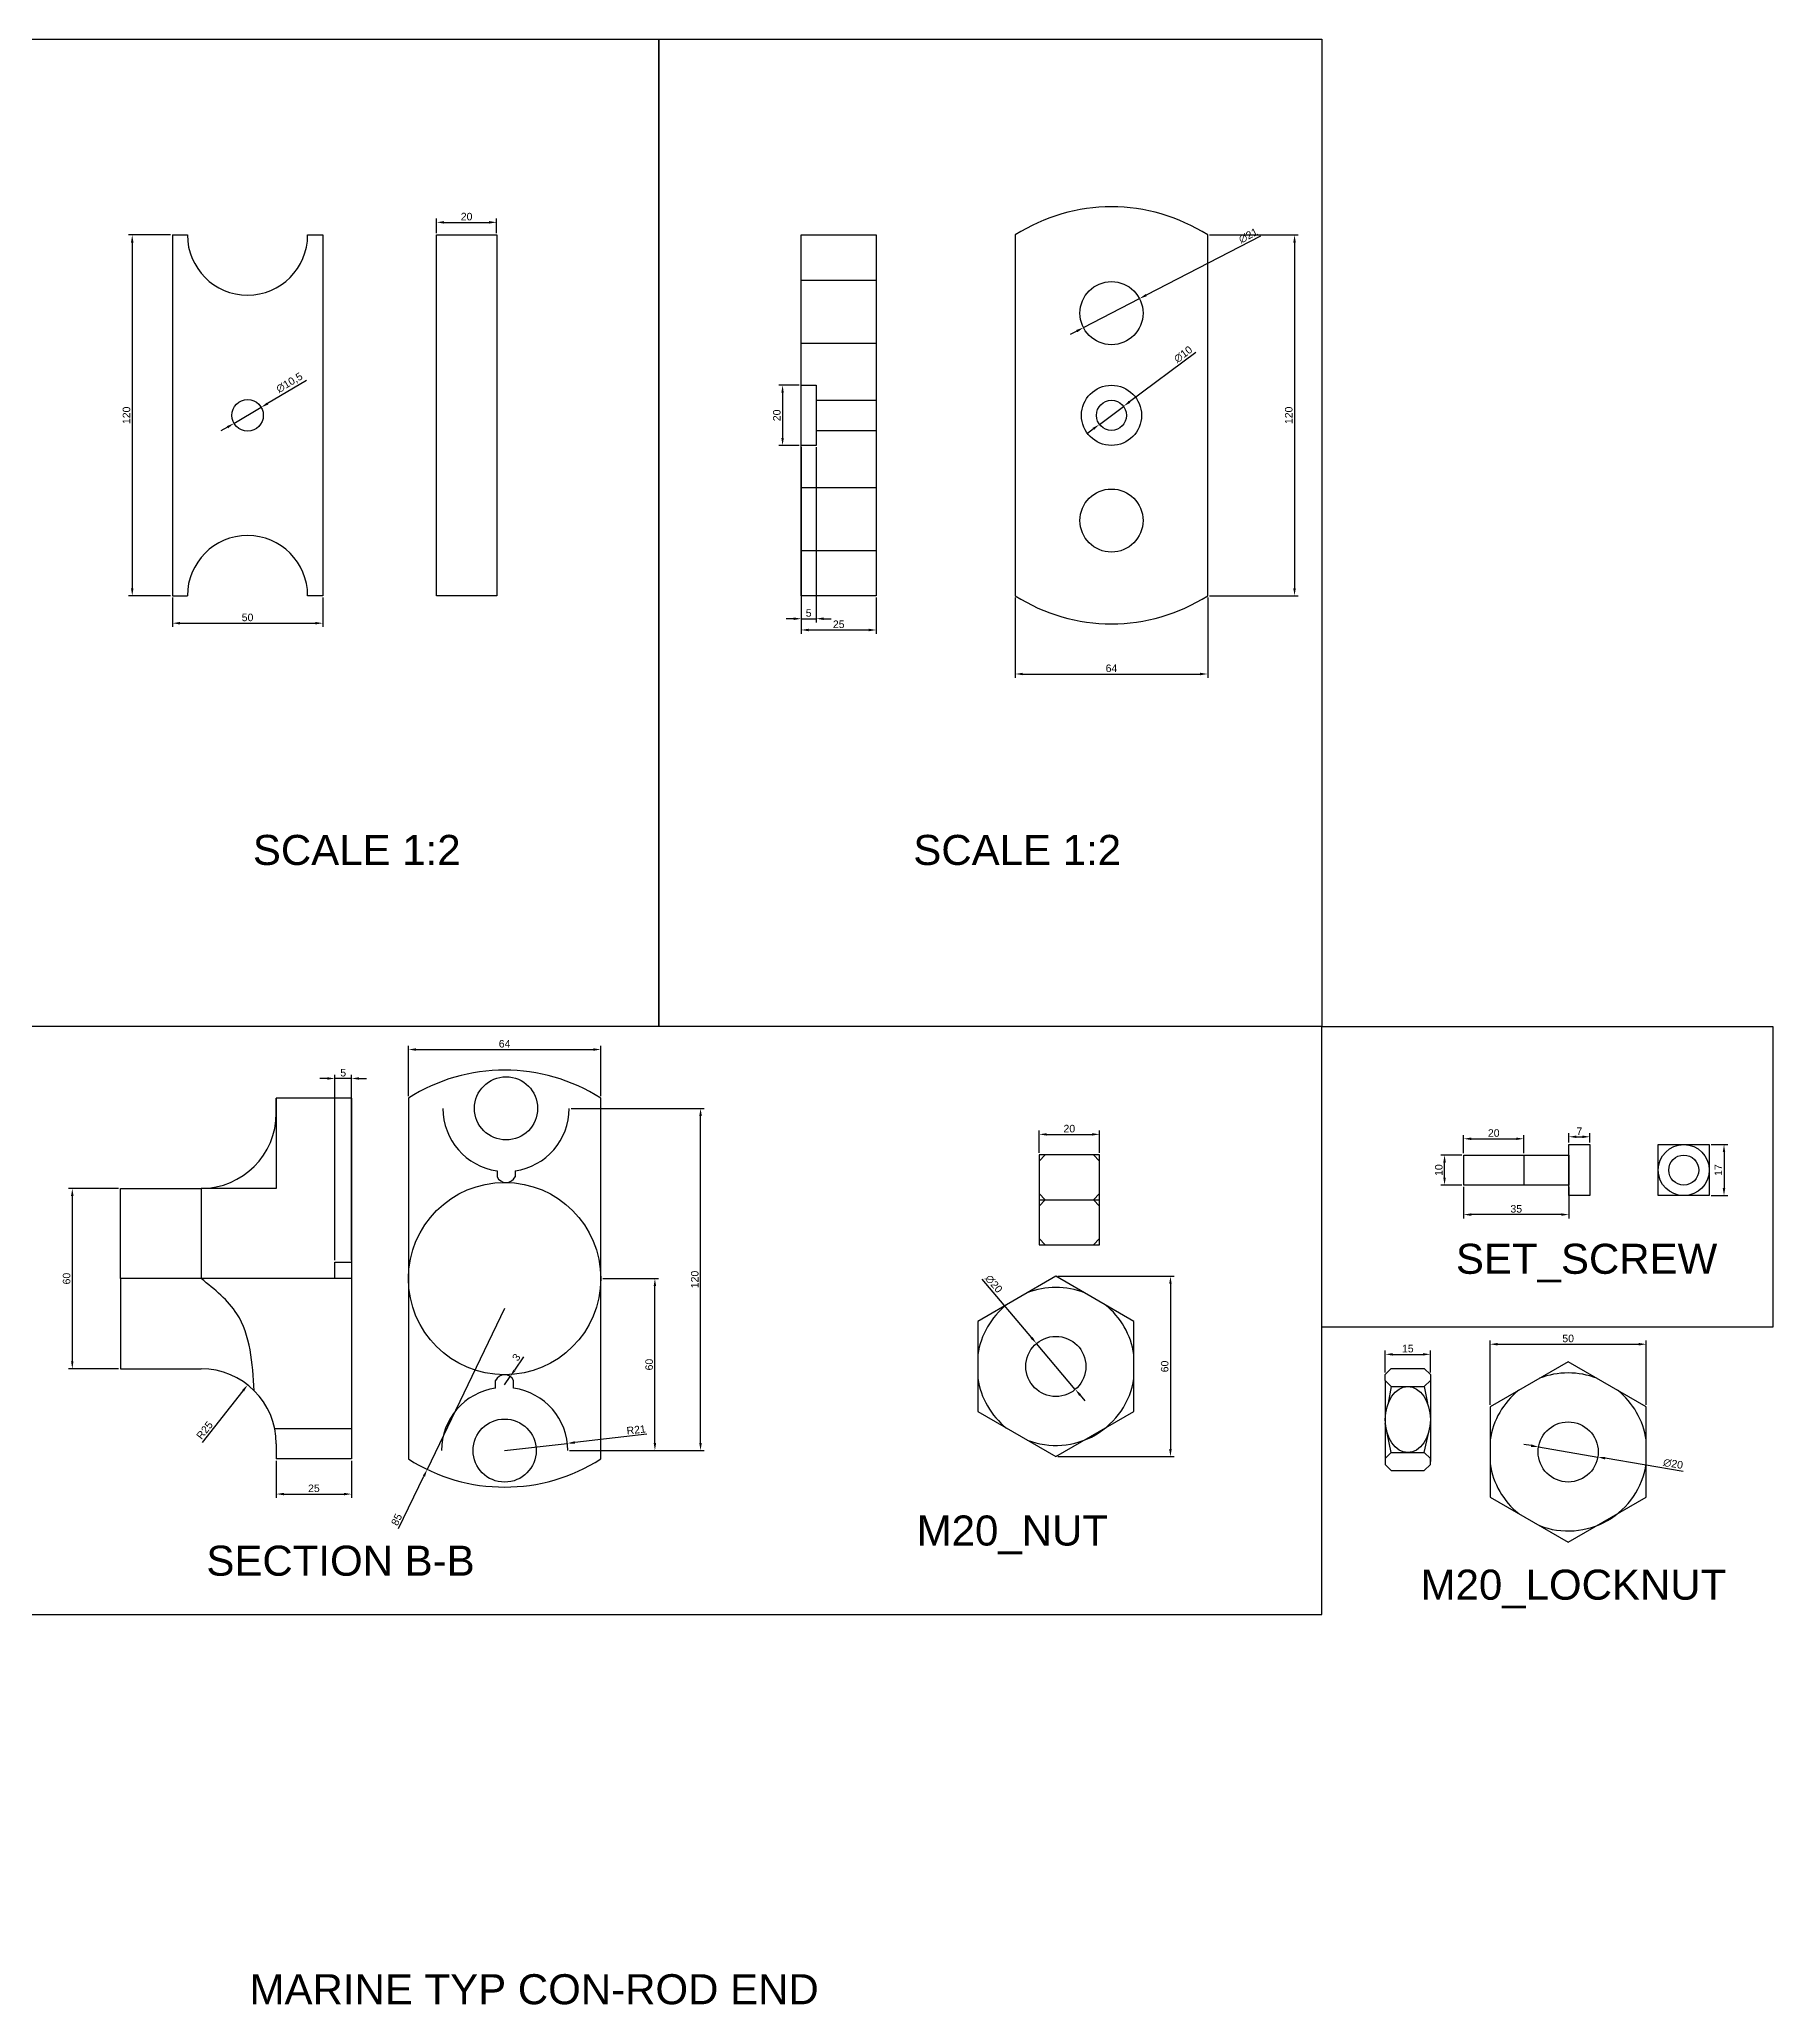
# Model space of a CAD drawing. Header units: millimetres. Extents: x 2670 to 3546, y 1502 to 2156.
# Drawn here: x 2969 to 3546, y 1502 to 2156 of the extents above; entities that cross this region are included whole.
import ezdxf

# ---------------------------------------------------------------- set-up
doc = ezdxf.new("R2010")
doc.units = ezdxf.units.MM
doc.styles.get("Standard").update_dxf_attribs({"font": 'arial.ttf'})
doc.dimstyles.new('ISO-25', dxfattribs={"dimtxt": 2.5, "dimasz": 2.5, "dimexe": 1.25, "dimexo": 0.625, "dimtad": 1, "dimtxsty": 'Standard', "dimcen": 2.5, "dimadec": 0, "dimazin": 0, "dimtfac": 1, "dimtmove": 0, "dimatfit": 3, "dimfxl": 1, "dimarcsym": 0})

# ---------------------------------------------------------------- blocks, each defined once
blk = doc.blocks.new('*D61')
at = {"color": 0, "lineweight": -2, "transparency": 16777216}
for p, q in [((3012.78, 2091), (2998.8, 2091)), ((3000.05, 2088.5), (3000.05, 1973.5)), ((3012.78, 1971), (2998.8, 1971))]:
    blk.add_line(p, q, dxfattribs=at)
at = {"color": 0, "transparency": 16777216}
for points in [[(2999.63, 2088.5), (3000.47, 2088.5), (3000.05, 2091)], [(2999.63, 1973.5), (3000.47, 1973.5), (3000.05, 1971)]]:
    blk.add_solid(points, dxfattribs=at)
at = {"layer": 'Defpoints', "color": 0, "transparency": 16777216}
for p in [(3013.41, 2091), (3000.05, 1971), (3013.41, 1971)]:
    blk.add_point(p, dxfattribs=at)
at = {"color": 0, "transparency": 16777216, "insert": (2998.15, 2031), "char_height": 2.5, "attachment_point": 5, "rotation": 90}
blk.add_mtext('120', dxfattribs=at)
blk = doc.blocks.new('*D62')
at = {"color": 0, "lineweight": -2, "transparency": 16777216}
for p, q in [((3013.41, 1970.38), (3013.41, 1960.61)), ((3063.41, 1970.38), (3063.41, 1960.61)), ((3015.91, 1961.86), (3060.91, 1961.86))]:
    blk.add_line(p, q, dxfattribs=at)
at = {"color": 0, "transparency": 16777216}
for points in [[(3015.91, 1962.28), (3015.91, 1961.44), (3013.41, 1961.86)], [(3060.91, 1962.28), (3060.91, 1961.44), (3063.41, 1961.86)]]:
    blk.add_solid(points, dxfattribs=at)
at = {"layer": 'Defpoints', "color": 0, "transparency": 16777216}
for p in [(3013.41, 1971), (3063.41, 1971), (3063.41, 1961.86)]:
    blk.add_point(p, dxfattribs=at)
at = {"color": 0, "transparency": 16777216, "insert": (3038.41, 1963.76), "char_height": 2.5, "attachment_point": 5}
blk.add_mtext('50', dxfattribs=at)
blk = doc.blocks.new('*D63')
at = {"color": 0, "lineweight": -2, "transparency": 16777216}
for p, q in [((3058.02, 2042.55), (3045.09, 2034.93)), ((3033.88, 2028.34), (3042.93, 2033.67)), ((3031.73, 2027.07), (3029.57, 2025.8))]:
    blk.add_line(p, q, dxfattribs=at)
at = {"color": 0, "transparency": 16777216}
for points in [[(3044.87, 2035.29), (3045.3, 2034.58), (3042.93, 2033.67)], [(3031.52, 2027.43), (3031.94, 2026.71), (3033.88, 2028.34)]]:
    blk.add_solid(points, dxfattribs=at)
at = {"layer": 'Defpoints', "color": 0, "transparency": 16777216}
for p in [(3042.93, 2033.67), (3033.88, 2028.34)]:
    blk.add_point(p, dxfattribs=at)
at = {"color": 0, "transparency": 16777216, "insert": (3052.4, 2041.76), "char_height": 2.5, "attachment_point": 5, "rotation": 30.49342}
blk.add_mtext('∅10,5', dxfattribs=at)
blk = doc.blocks.new('*D64')
at = {"color": 0, "lineweight": -2, "transparency": 16777216}
for p, q in [((3101.28, 2091.63), (3101.28, 2096.46)), ((3103.78, 2095.21), (3118.78, 2095.21)), ((3121.28, 2091.63), (3121.28, 2096.46))]:
    blk.add_line(p, q, dxfattribs=at)
at = {"color": 0, "transparency": 16777216}
for points in [[(3103.78, 2095.62), (3103.78, 2094.79), (3101.28, 2095.21)], [(3118.78, 2095.62), (3118.78, 2094.79), (3121.28, 2095.21)]]:
    blk.add_solid(points, dxfattribs=at)
at = {"layer": 'Defpoints', "color": 0, "transparency": 16777216}
for p in [(3121.28, 2095.21), (3101.28, 2091), (3121.28, 2091)]:
    blk.add_point(p, dxfattribs=at)
at = {"color": 0, "transparency": 16777216, "insert": (3111.28, 2097.11), "char_height": 2.5, "attachment_point": 5}
blk.add_mtext('20', dxfattribs=at)
blk = doc.blocks.new('*D65')
at = {"color": 0, "lineweight": -2, "transparency": 16777216}
for p, q in [((3221.95, 2041), (3215.15, 2041)), ((3216.4, 2038.5), (3216.4, 2023.5)), ((3221.95, 2021), (3215.15, 2021))]:
    blk.add_line(p, q, dxfattribs=at)
at = {"color": 0, "transparency": 16777216}
for points in [[(3215.98, 2038.5), (3216.81, 2038.5), (3216.4, 2041)], [(3215.98, 2023.5), (3216.81, 2023.5), (3216.4, 2021)]]:
    blk.add_solid(points, dxfattribs=at)
at = {"layer": 'Defpoints', "color": 0, "transparency": 16777216}
for p in [(3222.58, 2041), (3216.4, 2021), (3222.58, 2021)]:
    blk.add_point(p, dxfattribs=at)
at = {"color": 0, "transparency": 16777216, "insert": (3214.5, 2031), "char_height": 2.5, "attachment_point": 5, "rotation": 90}
blk.add_mtext('20', dxfattribs=at)
blk = doc.blocks.new('*D66')
at = {"color": 0, "lineweight": -2, "transparency": 16777216}
for p, q in [((3222.58, 1970.38), (3222.58, 1958.35)), ((3247.58, 1970.38), (3247.58, 1958.35)), ((3225.08, 1959.6), (3245.08, 1959.6))]:
    blk.add_line(p, q, dxfattribs=at)
at = {"color": 0, "transparency": 16777216}
for points in [[(3225.08, 1960.02), (3225.08, 1959.18), (3222.58, 1959.6)], [(3245.08, 1960.02), (3245.08, 1959.18), (3247.58, 1959.6)]]:
    blk.add_solid(points, dxfattribs=at)
at = {"layer": 'Defpoints', "color": 0, "transparency": 16777216}
for p in [(3222.58, 1971), (3247.58, 1971), (3247.58, 1959.6)]:
    blk.add_point(p, dxfattribs=at)
at = {"color": 0, "transparency": 16777216, "insert": (3235.08, 1961.5), "char_height": 2.5, "attachment_point": 5}
blk.add_mtext('25', dxfattribs=at)
blk = doc.blocks.new('*D67')
at = {"color": 0, "lineweight": -2, "transparency": 16777216}
for p, q in [((3222.58, 2020.38), (3222.58, 1962.1)), ((3227.58, 2020.38), (3227.58, 1962.1)), ((3220.08, 1963.35), (3217.58, 1963.35)), ((3222.58, 1963.35), (3227.58, 1963.35)), ((3230.08, 1963.35), (3232.58, 1963.35))]:
    blk.add_line(p, q, dxfattribs=at)
at = {"color": 0, "transparency": 16777216}
for points in [[(3220.08, 1963.77), (3220.08, 1962.93), (3222.58, 1963.35)], [(3230.08, 1963.77), (3230.08, 1962.93), (3227.58, 1963.35)]]:
    blk.add_solid(points, dxfattribs=at)
at = {"layer": 'Defpoints', "color": 0, "transparency": 16777216}
for p in [(3222.58, 2021), (3227.58, 2021), (3227.58, 1963.35)]:
    blk.add_point(p, dxfattribs=at)
at = {"color": 0, "transparency": 16777216, "insert": (3225.08, 1965.25), "char_height": 2.5, "attachment_point": 5}
blk.add_mtext('5', dxfattribs=at)
blk = doc.blocks.new('*D68')
at = {"color": 0, "lineweight": -2, "transparency": 16777216}
for p, q in [((3375.37, 2090.65), (3337.36, 2070.98)), ((3316.49, 2060.18), (3335.14, 2069.83)), ((3314.27, 2059.03), (3312.05, 2057.88))]:
    blk.add_line(p, q, dxfattribs=at)
at = {"color": 0, "transparency": 16777216}
for points in [[(3337.17, 2071.35), (3337.55, 2070.61), (3335.14, 2069.83)], [(3314.07, 2059.4), (3314.46, 2058.66), (3316.49, 2060.18)]]:
    blk.add_solid(points, dxfattribs=at)
at = {"layer": 'Defpoints', "color": 0, "transparency": 16777216}
for p in [(3335.14, 2069.83), (3316.49, 2060.18)]:
    blk.add_point(p, dxfattribs=at)
at = {"color": 0, "transparency": 16777216, "insert": (3371.33, 2090.77), "char_height": 2.5, "attachment_point": 5, "rotation": 27.35769}
blk.add_mtext('∅21', dxfattribs=at)
blk = doc.blocks.new('*D69')
at = {"color": 0, "lineweight": -2, "transparency": 16777216}
for p, q in [((3353.86, 2051.96), (3331.82, 2035.49)), ((3321.81, 2028.01), (3329.82, 2034)), ((3319.81, 2026.51), (3317.8, 2025.01))]:
    blk.add_line(p, q, dxfattribs=at)
at = {"color": 0, "transparency": 16777216}
for points in [[(3331.57, 2035.83), (3332.07, 2035.16), (3329.82, 2034)], [(3319.56, 2026.84), (3320.05, 2026.18), (3321.81, 2028.01)]]:
    blk.add_solid(points, dxfattribs=at)
at = {"layer": 'Defpoints', "color": 0, "transparency": 16777216}
for p in [(3329.82, 2034), (3321.81, 2028.01)]:
    blk.add_point(p, dxfattribs=at)
at = {"color": 0, "transparency": 16777216, "insert": (3349.66, 2051.29), "char_height": 2.5, "attachment_point": 5, "rotation": 36.77829}
blk.add_mtext('∅10', dxfattribs=at)
blk = doc.blocks.new('*D70')
at = {"color": 0, "lineweight": -2, "transparency": 16777216}
for p, q in [((3358.44, 2091), (3387.96, 2091)), ((3386.71, 2088.5), (3386.71, 1973.5)), ((3358.44, 1971), (3387.96, 1971))]:
    blk.add_line(p, q, dxfattribs=at)
at = {"color": 0, "transparency": 16777216}
for points in [[(3386.29, 2088.5), (3387.12, 2088.5), (3386.71, 2091)], [(3386.29, 1973.5), (3387.12, 1973.5), (3386.71, 1971)]]:
    blk.add_solid(points, dxfattribs=at)
at = {"layer": 'Defpoints', "color": 0, "transparency": 16777216}
for p in [(3357.81, 2091), (3357.81, 1971), (3386.71, 1971)]:
    blk.add_point(p, dxfattribs=at)
at = {"color": 0, "transparency": 16777216, "insert": (3384.81, 2031), "char_height": 2.5, "attachment_point": 5, "rotation": 90}
blk.add_mtext('120', dxfattribs=at)
blk = doc.blocks.new('*D71')
at = {"color": 0, "lineweight": -2, "transparency": 16777216}
for p, q in [((3293.81, 1970.38), (3293.81, 1943.71)), ((3357.81, 1970.38), (3357.81, 1943.71)), ((3296.31, 1944.96), (3355.31, 1944.96))]:
    blk.add_line(p, q, dxfattribs=at)
at = {"color": 0, "transparency": 16777216}
for points in [[(3296.31, 1945.38), (3296.31, 1944.55), (3293.81, 1944.96)], [(3355.31, 1945.38), (3355.31, 1944.55), (3357.81, 1944.96)]]:
    blk.add_solid(points, dxfattribs=at)
at = {"layer": 'Defpoints', "color": 0, "transparency": 16777216}
for p in [(3293.81, 1971), (3357.81, 1971), (3357.81, 1944.96)]:
    blk.add_point(p, dxfattribs=at)
at = {"color": 0, "transparency": 16777216, "insert": (3325.81, 1946.86), "char_height": 2.5, "attachment_point": 5}
blk.add_mtext('64', dxfattribs=at)
blk = doc.blocks.new('*D77')
at = {"color": 0, "lineweight": -2, "transparency": 16777216}
for p, q in [((3067.48, 1749.97), (3067.48, 1811.66)), ((3072.98, 1749.97), (3072.98, 1811.66)), ((3064.98, 1810.41), (3062.48, 1810.41)), ((3072.98, 1810.41), (3067.48, 1810.41)), ((3075.48, 1810.41), (3077.98, 1810.41))]:
    blk.add_line(p, q, dxfattribs=at)
at = {"color": 0, "transparency": 16777216}
for points in [[(3064.98, 1810.83), (3064.98, 1809.99), (3067.48, 1810.41)], [(3075.48, 1810.83), (3075.48, 1809.99), (3072.98, 1810.41)]]:
    blk.add_solid(points, dxfattribs=at)
at = {"layer": 'Defpoints', "color": 0, "transparency": 16777216}
for p in [(3067.48, 1810.41), (3067.48, 1749.34), (3072.98, 1749.34)]:
    blk.add_point(p, dxfattribs=at)
at = {"color": 0, "transparency": 16777216, "insert": (3070.23, 1812.31), "char_height": 2.5, "attachment_point": 5}
blk.add_mtext('5', dxfattribs=at)
blk = doc.blocks.new('*D78')
at = {"color": 0, "lineweight": -2, "transparency": 16777216}
for p, q in [((3047.98, 1683.22), (3047.98, 1670.91)), ((3072.98, 1683.22), (3072.98, 1670.91)), ((3050.48, 1672.16), (3070.48, 1672.16))]:
    blk.add_line(p, q, dxfattribs=at)
at = {"color": 0, "transparency": 16777216}
for points in [[(3050.48, 1672.57), (3050.48, 1671.74), (3047.98, 1672.16)], [(3070.48, 1672.57), (3070.48, 1671.74), (3072.98, 1672.16)]]:
    blk.add_solid(points, dxfattribs=at)
at = {"layer": 'Defpoints', "color": 0, "transparency": 16777216}
for p in [(3047.98, 1683.84), (3072.98, 1683.84), (3072.98, 1672.16)]:
    blk.add_point(p, dxfattribs=at)
at = {"color": 0, "transparency": 16777216, "insert": (3060.48, 1674.06), "char_height": 2.5, "attachment_point": 5}
blk.add_mtext('25', dxfattribs=at)
blk = doc.blocks.new('*D79')
at = {"color": 0, "lineweight": -2, "transparency": 16777216}
for p, q in [((2995.48, 1773.84), (2978.86, 1773.84)), ((2980.11, 1771.34), (2980.11, 1716.34)), ((2995.48, 1713.84), (2978.86, 1713.84))]:
    blk.add_line(p, q, dxfattribs=at)
at = {"color": 0, "transparency": 16777216}
for points in [[(2979.69, 1771.34), (2980.52, 1771.34), (2980.11, 1773.84)], [(2979.69, 1716.34), (2980.52, 1716.34), (2980.11, 1713.84)]]:
    blk.add_solid(points, dxfattribs=at)
at = {"layer": 'Defpoints', "color": 0, "transparency": 16777216}
for p in [(2996.11, 1773.84), (2980.11, 1713.84), (2996.11, 1713.84)]:
    blk.add_point(p, dxfattribs=at)
at = {"color": 0, "transparency": 16777216, "insert": (2978.21, 1743.84), "char_height": 2.5, "attachment_point": 5, "rotation": 90}
blk.add_mtext('60', dxfattribs=at)
blk = doc.blocks.new('*D80')
at = {"color": 0, "lineweight": -2, "transparency": 16777216}
blk.add_line((3023.39, 1689.36), (3036.9, 1706.52), dxfattribs=at)
at = {"color": 0, "transparency": 16777216}
blk.add_solid([(3036.57, 1706.78), (3037.23, 1706.26), (3038.45, 1708.49)], dxfattribs=at)
at = {"layer": 'Defpoints', "color": 0, "transparency": 16777216}
for p in [(3038.45, 1708.49), (3022.98, 1688.84)]:
    blk.add_point(p, dxfattribs=at)
at = {"color": 0, "transparency": 16777216, "insert": (3024.13, 1693.38), "char_height": 2.5, "attachment_point": 5, "rotation": 51.78902}
blk.add_mtext('R25', dxfattribs=at)
blk = doc.blocks.new('*D81')
at = {"color": 0, "lineweight": -2, "transparency": 16777216}
for p, q in [((3130.21, 1717.8), (3127.2, 1713.33)), ((3123.93, 1708.46), (3125.81, 1711.25))]:
    blk.add_line(p, q, dxfattribs=at)
at = {"color": 0, "transparency": 16777216}
blk.add_solid([(3126.86, 1713.56), (3127.55, 1713.09), (3125.81, 1711.25)], dxfattribs=at)
at = {"layer": 'Defpoints', "color": 0, "transparency": 16777216}
for p in [(3123.93, 1708.46), (3125.81, 1711.25)]:
    blk.add_point(p, dxfattribs=at)
at = {"color": 0, "transparency": 16777216, "insert": (3127.83, 1717.66), "char_height": 2.5, "attachment_point": 5, "rotation": 56.0927}
blk.add_mtext('3', dxfattribs=at)
blk = doc.blocks.new('*D82')
at = {"color": 0, "lineweight": -2, "transparency": 16777216}
for p, q in [((3123.93, 1733.84), (3098.16, 1680.36)), ((3088.67, 1660.67), (3097.08, 1678.11))]:
    blk.add_line(p, q, dxfattribs=at)
at = {"color": 0, "transparency": 16777216}
blk.add_solid([(3096.7, 1678.29), (3097.45, 1677.93), (3098.16, 1680.36)], dxfattribs=at)
at = {"layer": 'Defpoints', "color": 0, "transparency": 16777216}
for p in [(3123.93, 1733.84), (3098.16, 1680.36)]:
    blk.add_point(p, dxfattribs=at)
at = {"color": 0, "transparency": 16777216, "insert": (3088.01, 1663.68), "char_height": 2.5, "attachment_point": 5, "rotation": 64.27136}
blk.add_mtext('85', dxfattribs=at)
blk = doc.blocks.new('*D83')
at = {"color": 0, "lineweight": -2, "transparency": 16777216}
for p, q in [((3123.93, 1686.63), (3144.79, 1689.03)), ((3171.25, 1692.08), (3147.28, 1689.32))]:
    blk.add_line(p, q, dxfattribs=at)
at = {"color": 0, "transparency": 16777216}
blk.add_solid([(3147.23, 1689.73), (3147.33, 1688.9), (3144.79, 1689.03)], dxfattribs=at)
at = {"layer": 'Defpoints', "color": 0, "transparency": 16777216}
for p in [(3144.79, 1689.03), (3123.93, 1686.63)]:
    blk.add_point(p, dxfattribs=at)
at = {"color": 0, "transparency": 16777216, "insert": (3167.69, 1693.56), "char_height": 2.5, "attachment_point": 5, "rotation": 6.57099}
blk.add_mtext('R21', dxfattribs=at)
blk = doc.blocks.new('*D84')
at = {"color": 0, "lineweight": -2, "transparency": 16777216}
for p, q in [((3146.03, 1800.47), (3190.35, 1800.47)), ((3189.1, 1689.13), (3189.1, 1797.97)), ((3145.56, 1686.63), (3190.35, 1686.63))]:
    blk.add_line(p, q, dxfattribs=at)
at = {"color": 0, "transparency": 16777216}
for points in [[(3188.69, 1797.97), (3189.52, 1797.97), (3189.1, 1800.47)], [(3188.69, 1689.13), (3189.52, 1689.13), (3189.1, 1686.63)]]:
    blk.add_solid(points, dxfattribs=at)
at = {"layer": 'Defpoints', "color": 0, "transparency": 16777216}
for p in [(3145.41, 1800.47), (3189.1, 1800.47), (3144.93, 1686.63)]:
    blk.add_point(p, dxfattribs=at)
at = {"color": 0, "transparency": 16777216, "insert": (3187.2, 1743.55), "char_height": 2.5, "attachment_point": 5, "rotation": 90}
blk.add_mtext('120', dxfattribs=at)
blk = doc.blocks.new('*D85')
at = {"color": 0, "lineweight": -2, "transparency": 16777216}
for p, q in [((3156.56, 1743.84), (3175.17, 1743.84)), ((3173.92, 1689.13), (3173.92, 1741.34)), ((3145.56, 1686.63), (3175.17, 1686.63))]:
    blk.add_line(p, q, dxfattribs=at)
at = {"color": 0, "transparency": 16777216}
for points in [[(3173.51, 1741.34), (3174.34, 1741.34), (3173.92, 1743.84)], [(3173.51, 1689.13), (3174.34, 1689.13), (3173.92, 1686.63)]]:
    blk.add_solid(points, dxfattribs=at)
at = {"layer": 'Defpoints', "color": 0, "transparency": 16777216}
for p in [(3155.93, 1743.84), (3173.92, 1743.84), (3144.93, 1686.63)]:
    blk.add_point(p, dxfattribs=at)
at = {"color": 0, "transparency": 16777216, "insert": (3172.02, 1715.23), "char_height": 2.5, "attachment_point": 5, "rotation": 90}
blk.add_mtext('60', dxfattribs=at)
blk = doc.blocks.new('*D86')
at = {"color": 0, "lineweight": -2, "transparency": 16777216}
for p, q in [((3091.93, 1804.47), (3091.93, 1821.29)), ((3094.43, 1820.04), (3153.43, 1820.04)), ((3155.93, 1804.47), (3155.93, 1821.29))]:
    blk.add_line(p, q, dxfattribs=at)
at = {"color": 0, "transparency": 16777216}
for points in [[(3094.43, 1820.45), (3094.43, 1819.62), (3091.93, 1820.04)], [(3153.43, 1820.45), (3153.43, 1819.62), (3155.93, 1820.04)]]:
    blk.add_solid(points, dxfattribs=at)
at = {"layer": 'Defpoints', "color": 0, "transparency": 16777216}
for p in [(3155.93, 1820.04), (3091.93, 1803.84), (3155.93, 1803.84)]:
    blk.add_point(p, dxfattribs=at)
at = {"color": 0, "transparency": 16777216, "insert": (3123.93, 1821.94), "char_height": 2.5, "attachment_point": 5}
blk.add_mtext('64', dxfattribs=at)
blk = doc.blocks.new('*D87')
at = {"color": 0, "lineweight": -2, "transparency": 16777216}
for p, q in [((3416.89, 1712.57), (3416.89, 1719.89)), ((3431.89, 1712.57), (3431.89, 1719.89)), ((3419.39, 1718.64), (3429.39, 1718.64))]:
    blk.add_line(p, q, dxfattribs=at)
at = {"color": 0, "transparency": 16777216}
for points in [[(3419.39, 1719.06), (3419.39, 1718.22), (3416.89, 1718.64)], [(3429.39, 1719.06), (3429.39, 1718.22), (3431.89, 1718.64)]]:
    blk.add_solid(points, dxfattribs=at)
at = {"layer": 'Defpoints', "color": 0, "transparency": 16777216}
for p in [(3431.89, 1718.64), (3416.89, 1711.95), (3431.89, 1711.95)]:
    blk.add_point(p, dxfattribs=at)
at = {"color": 0, "transparency": 16777216, "insert": (3424.39, 1720.54), "char_height": 2.5, "attachment_point": 5}
blk.add_mtext('15', dxfattribs=at)
blk = doc.blocks.new('*D88')
at = {"color": 0, "lineweight": -2, "transparency": 16777216}
for p, q in [((3451.75, 1701.8), (3451.75, 1723.26)), ((3454.25, 1722.01), (3501.21, 1722.01)), ((3503.71, 1701.8), (3503.71, 1723.26))]:
    blk.add_line(p, q, dxfattribs=at)
at = {"color": 0, "transparency": 16777216}
for points in [[(3454.25, 1722.43), (3454.25, 1721.59), (3451.75, 1722.01)], [(3501.21, 1722.43), (3501.21, 1721.59), (3503.71, 1722.01)]]:
    blk.add_solid(points, dxfattribs=at)
at = {"layer": 'Defpoints', "color": 0, "transparency": 16777216}
for p in [(3503.71, 1722.01), (3451.75, 1701.17), (3503.71, 1701.17)]:
    blk.add_point(p, dxfattribs=at)
at = {"color": 0, "transparency": 16777216, "insert": (3477.73, 1723.91), "char_height": 2.5, "attachment_point": 5}
blk.add_mtext('50', dxfattribs=at)
blk = doc.blocks.new('*D89')
at = {"color": 0, "lineweight": -2, "transparency": 16777216}
for p, q in [((3465.41, 1688.27), (3462.94, 1688.69)), ((3467.87, 1687.85), (3487.59, 1684.49)), ((3516.04, 1679.65), (3490.05, 1684.07))]:
    blk.add_line(p, q, dxfattribs=at)
at = {"color": 0, "transparency": 16777216}
for points in [[(3465.48, 1688.68), (3465.34, 1687.86), (3467.87, 1687.85)], [(3490.12, 1684.49), (3489.98, 1683.66), (3487.59, 1684.49)]]:
    blk.add_solid(points, dxfattribs=at)
at = {"layer": 'Defpoints', "color": 0, "transparency": 16777216}
for p in [(3467.87, 1687.85), (3487.59, 1684.49)]:
    blk.add_point(p, dxfattribs=at)
at = {"color": 0, "transparency": 16777216, "insert": (3512.65, 1682.22), "char_height": 2.5, "attachment_point": 5, "rotation": 350.3308}
blk.add_mtext('∅20', dxfattribs=at)
blk = doc.blocks.new('*D90')
at = {"color": 0, "lineweight": -2, "transparency": 16777216}
for p, q in [((3301.79, 1785.68), (3301.79, 1793.07)), ((3304.29, 1791.82), (3319.29, 1791.82)), ((3321.79, 1785.68), (3321.79, 1793.07))]:
    blk.add_line(p, q, dxfattribs=at)
at = {"color": 0, "transparency": 16777216}
for points in [[(3304.29, 1792.23), (3304.29, 1791.4), (3301.79, 1791.82)], [(3319.29, 1792.23), (3319.29, 1791.4), (3321.79, 1791.82)]]:
    blk.add_solid(points, dxfattribs=at)
at = {"layer": 'Defpoints', "color": 0, "transparency": 16777216}
for p in [(3321.79, 1791.82), (3301.79, 1785.05), (3321.79, 1785.05)]:
    blk.add_point(p, dxfattribs=at)
at = {"color": 0, "transparency": 16777216, "insert": (3311.79, 1793.72), "char_height": 2.5, "attachment_point": 5}
blk.add_mtext('20', dxfattribs=at)
blk = doc.blocks.new('*D91')
at = {"color": 0, "lineweight": -2, "transparency": 16777216}
for p, q in [((3307.94, 1744.61), (3346.68, 1744.61)), ((3345.43, 1742.11), (3345.43, 1687.11)), ((3307.94, 1684.61), (3346.68, 1684.61))]:
    blk.add_line(p, q, dxfattribs=at)
at = {"color": 0, "transparency": 16777216}
for points in [[(3345.01, 1742.11), (3345.84, 1742.11), (3345.43, 1744.61)], [(3345.01, 1687.11), (3345.84, 1687.11), (3345.43, 1684.61)]]:
    blk.add_solid(points, dxfattribs=at)
at = {"layer": 'Defpoints', "color": 0, "transparency": 16777216}
for p in [(3307.31, 1744.61), (3307.31, 1684.61), (3345.43, 1684.61)]:
    blk.add_point(p, dxfattribs=at)
at = {"color": 0, "transparency": 16777216, "insert": (3343.52, 1714.61), "char_height": 2.5, "attachment_point": 5, "rotation": 90}
blk.add_mtext('60', dxfattribs=at)
blk = doc.blocks.new('*D92')
at = {"color": 0, "lineweight": -2, "transparency": 16777216}
for p, q in [((3282.72, 1743.69), (3299.24, 1724.16)), ((3313.77, 1706.98), (3300.86, 1722.25)), ((3315.39, 1705.07), (3317, 1703.16))]:
    blk.add_line(p, q, dxfattribs=at)
at = {"color": 0, "transparency": 16777216}
for points in [[(3299.56, 1724.43), (3298.92, 1723.89), (3300.86, 1722.25)], [(3315.7, 1705.34), (3315.07, 1704.8), (3313.77, 1706.98)]]:
    blk.add_solid(points, dxfattribs=at)
at = {"layer": 'Defpoints', "color": 0, "transparency": 16777216}
for p in [(3300.86, 1722.25), (3313.77, 1706.98)]:
    blk.add_point(p, dxfattribs=at)
at = {"color": 0, "transparency": 16777216, "insert": (3286.66, 1742.09), "char_height": 2.5, "attachment_point": 5, "rotation": 310.22198}
blk.add_mtext('∅20', dxfattribs=at)
blk = doc.blocks.new('*D93')
at = {"color": 0, "lineweight": -2, "transparency": 16777216}
for p, q in [((3442.35, 1784.93), (3435.36, 1784.93)), ((3436.61, 1777.43), (3436.61, 1782.43)), ((3442.35, 1774.93), (3435.36, 1774.93))]:
    blk.add_line(p, q, dxfattribs=at)
at = {"color": 0, "transparency": 16777216}
for points in [[(3436.2, 1782.43), (3437.03, 1782.43), (3436.61, 1784.93)], [(3436.2, 1777.43), (3437.03, 1777.43), (3436.61, 1774.93)]]:
    blk.add_solid(points, dxfattribs=at)
at = {"layer": 'Defpoints', "color": 0, "transparency": 16777216}
for p in [(3436.61, 1784.93), (3442.97, 1784.93), (3442.97, 1774.93)]:
    blk.add_point(p, dxfattribs=at)
at = {"color": 0, "transparency": 16777216, "insert": (3434.71, 1779.93), "char_height": 2.5, "attachment_point": 5, "rotation": 90}
blk.add_mtext('10', dxfattribs=at)
blk = doc.blocks.new('*D94')
at = {"color": 0, "lineweight": -2, "transparency": 16777216}
for p, q in [((3442.97, 1785.56), (3442.97, 1791.6)), ((3462.97, 1785.56), (3462.97, 1791.6)), ((3445.47, 1790.35), (3460.47, 1790.35))]:
    blk.add_line(p, q, dxfattribs=at)
at = {"color": 0, "transparency": 16777216}
for points in [[(3445.47, 1790.76), (3445.47, 1789.93), (3442.97, 1790.35)], [(3460.47, 1790.76), (3460.47, 1789.93), (3462.97, 1790.35)]]:
    blk.add_solid(points, dxfattribs=at)
at = {"layer": 'Defpoints', "color": 0, "transparency": 16777216}
for p in [(3442.97, 1784.93), (3462.97, 1790.35), (3462.97, 1784.93)]:
    blk.add_point(p, dxfattribs=at)
at = {"color": 0, "transparency": 16777216, "insert": (3452.97, 1792.25), "char_height": 2.5, "attachment_point": 5}
blk.add_mtext('20', dxfattribs=at)
blk = doc.blocks.new('*D95')
at = {"color": 0, "lineweight": -2, "transparency": 16777216}
for p, q in [((3442.97, 1774.31), (3442.97, 1763.88)), ((3477.97, 1774.31), (3477.97, 1763.88)), ((3475.47, 1765.13), (3445.47, 1765.13))]:
    blk.add_line(p, q, dxfattribs=at)
at = {"color": 0, "transparency": 16777216}
for points in [[(3445.47, 1765.54), (3445.47, 1764.71), (3442.97, 1765.13)], [(3475.47, 1765.54), (3475.47, 1764.71), (3477.97, 1765.13)]]:
    blk.add_solid(points, dxfattribs=at)
at = {"layer": 'Defpoints', "color": 0, "transparency": 16777216}
for p in [(3442.97, 1774.93), (3477.97, 1774.93), (3442.97, 1765.13)]:
    blk.add_point(p, dxfattribs=at)
at = {"color": 0, "transparency": 16777216, "insert": (3460.47, 1767.03), "char_height": 2.5, "attachment_point": 5}
blk.add_mtext('35', dxfattribs=at)
blk = doc.blocks.new('*D96')
at = {"color": 0, "lineweight": -2, "transparency": 16777216}
for p, q in [((3477.97, 1789.06), (3477.97, 1792.27)), ((3484.97, 1789.06), (3484.97, 1792.27)), ((3480.47, 1791.02), (3482.47, 1791.02))]:
    blk.add_line(p, q, dxfattribs=at)
at = {"color": 0, "transparency": 16777216}
for points in [[(3480.47, 1791.43), (3480.47, 1790.6), (3477.97, 1791.02)], [(3482.47, 1791.43), (3482.47, 1790.6), (3484.97, 1791.02)]]:
    blk.add_solid(points, dxfattribs=at)
at = {"layer": 'Defpoints', "color": 0, "transparency": 16777216}
for p in [(3477.97, 1788.43), (3484.97, 1791.02), (3484.97, 1788.43)]:
    blk.add_point(p, dxfattribs=at)
at = {"color": 0, "transparency": 16777216, "insert": (3481.47, 1792.89), "char_height": 2.5, "attachment_point": 5}
blk.add_mtext('7', dxfattribs=at)
blk = doc.blocks.new('*D97')
at = {"color": 0, "lineweight": -2, "transparency": 16777216}
for p, q in [((3525.31, 1788.43), (3530.83, 1788.43)), ((3529.58, 1785.93), (3529.58, 1773.93)), ((3525.31, 1771.43), (3530.83, 1771.43))]:
    blk.add_line(p, q, dxfattribs=at)
at = {"color": 0, "transparency": 16777216}
for points in [[(3529.16, 1785.93), (3529.99, 1785.93), (3529.58, 1788.43)], [(3529.16, 1773.93), (3529.99, 1773.93), (3529.58, 1771.43)]]:
    blk.add_solid(points, dxfattribs=at)
at = {"layer": 'Defpoints', "color": 0, "transparency": 16777216}
for p in [(3524.69, 1788.43), (3524.69, 1771.43), (3529.58, 1771.43)]:
    blk.add_point(p, dxfattribs=at)
at = {"color": 0, "transparency": 16777216, "insert": (3527.7, 1779.93), "char_height": 2.5, "attachment_point": 5, "rotation": 90}
blk.add_mtext('17', dxfattribs=at)

msp = doc.modelspace()

# ---------------------------------------------------------------- linework, layer by layer
for p, q in [((3013.407, 2091.001), (3013.407, 1971.001)), ((3013.407, 2091.001), (3018.407, 2091.001)), ((3058.407, 2091.001), (3063.407, 2091.001)), ((3063.407, 2091.001), (3063.407, 1971.001)), ((3293.812, 2091.001), (3293.812, 1971.001)), ((3357.812, 1971.001), (3357.812, 2091.001)), ((3222.578, 2076.001), (3247.578, 2076.001)), ((3222.578, 2055.001), (3247.578, 2055.001)), ((3222.578, 2041.001), (3227.578, 2041.001)), ((3227.578, 2041.001), (3227.578, 2021.001)), ((3227.578, 2036.001), (3247.578, 2036.001)), ((3227.578, 2021.001), (3222.578, 2021.001)), ((3227.578, 2026.001), (3247.578, 2026.001)), ((3222.578, 2007.001), (3247.578, 2007.001)), ((3222.578, 1986.001), (3247.578, 1986.001)), ((3013.407, 1971.001), (3018.407, 1971.001)), ((3063.407, 1971.001), (3058.407, 1971.001)), ((3395.775, 1632.125), (3395.775, 1827.694)), ((3395.775, 1827.694), (3545.775, 1827.694)), ((3545.775, 1827.694), (3545.775, 1727.694)), ((3072.982, 1803.843), (3047.982, 1803.843)), ((3047.982, 1798.843), (3047.982, 1803.843)), ((3047.982, 1803.843), (3047.982, 1773.843)), ((3072.982, 1803.843), (3072.982, 1683.843)), ((3091.932, 1803.843), (3091.932, 1683.843)), ((3155.932, 1683.843), (3155.932, 1803.843)), ((3301.795, 1785.054), (3301.795, 1755.054)), ((3321.795, 1785.054), (3301.795, 1785.054)), ((3303.795, 1785.054), (3301.795, 1782.937)), ((3319.795, 1785.054), (3321.795, 1782.937)), ((3321.795, 1755.054), (3321.795, 1785.054)), ((3462.972, 1784.935), (3462.972, 1774.935)), ((3121.406, 1779.685), (3121.406, 1777.743)), ((3127.406, 1779.685), (3127.406, 1777.743)), ((2996.106, 1743.843), (2996.106, 1773.843)), ((2996.106, 1773.843), (3022.982, 1773.843)), ((3047.982, 1773.843), (3022.982, 1773.843)), ((3022.982, 1773.843), (3022.982, 1743.843)), ((3303.795, 1770.054), (3301.795, 1772.174)), ((3319.795, 1770.054), (3321.795, 1772.174)), ((3301.795, 1770.054), (3321.795, 1770.054)), ((3303.795, 1770.054), (3301.795, 1767.934)), ((3319.795, 1770.054), (3321.795, 1767.934)), ((3303.795, 1755.054), (3301.795, 1757.174)), ((3301.795, 1755.054), (3321.795, 1755.054)), ((3319.795, 1755.054), (3321.795, 1757.174)), ((3067.482, 1743.843), (3067.482, 1749.343)), ((3067.482, 1749.343), (3072.982, 1749.343)), ((3072.982, 1743.843), (2996.106, 1743.843)), ((2996.106, 1743.843), (2996.106, 1713.843)), ((3545.775, 1727.694), (3395.775, 1727.694)), ((2996.106, 1713.843), (3022.982, 1713.843)), ((3418.886, 1713.95), (3416.886, 1711.95)), ((3418.886, 1713.95), (3429.886, 1713.95)), ((3429.886, 1713.95), (3431.886, 1711.95)), ((3120.932, 1707.411), (3120.932, 1709.984)), ((3126.932, 1707.411), (3126.932, 1709.984)), ((3416.886, 1709.95), (3416.886, 1711.95)), ((3416.886, 1709.95), (3418.886, 1707.95)), ((3416.886, 1709.95), (3416.886, 1683.95)), ((3418.886, 1707.95), (3417.882, 1702.427)), ((3418.886, 1707.95), (3429.886, 1707.95)), ((3431.886, 1709.95), (3429.886, 1707.95)), ((3429.886, 1707.95), (3430.89, 1702.427)), ((3431.886, 1711.95), (3431.886, 1709.95)), ((3431.886, 1710.95), (3431.886, 1682.95)), ((3072.982, 1693.843), (3047.477, 1693.843)), ((3418.886, 1685.95), (3416.886, 1695.637)), ((3429.886, 1685.95), (3431.886, 1695.189)), ((3047.982, 1688.843), (3047.982, 1683.843)), ((3072.982, 1683.843), (3047.982, 1683.843)), ((3416.886, 1683.95), (3418.886, 1685.95)), ((3416.886, 1683.95), (3416.886, 1681.95)), ((3418.886, 1679.95), (3416.886, 1681.95)), ((3418.886, 1685.95), (3429.886, 1685.95)), ((3431.886, 1683.95), (3429.886, 1685.95)), ((3429.886, 1679.95), (3431.886, 1681.95)), ((3431.886, 1681.95), (3431.886, 1683.95)), ((3418.886, 1679.95), (3429.886, 1679.95)), ((2949.105, 1632.125), (3395.775, 1632.125))]:
    msp.add_line(p, q)
for points in [[(2949.105, 2156.095), (3175.192, 2156.095), (3175.192, 1827.694), (2949.105, 1827.694)], [(3175.192, 2156.095), (3395.775, 2156.095), (3395.775, 1827.694), (3175.192, 1827.694)], [(3101.284, 2091.001), (3121.284, 2091.001), (3121.284, 1971.001), (3101.284, 1971.001)], [(3222.578, 2091.001), (3247.578, 2091.001), (3247.578, 1971.001), (3222.578, 1971.001)], [(3442.972, 1784.935), (3477.972, 1784.935), (3477.972, 1774.935), (3442.972, 1774.935)], [(3477.972, 1788.435), (3484.972, 1788.435), (3484.972, 1771.435), (3477.972, 1771.435)], [(3507.686, 1788.435), (3524.686, 1788.435), (3524.686, 1771.435), (3507.686, 1771.435)], [(3333.295, 1729.613), (3307.314, 1744.613), (3281.333, 1729.613), (3281.333, 1699.613), (3307.314, 1684.613), (3333.295, 1699.613)], [(3503.712, 1701.174), (3477.731, 1716.174), (3451.75, 1701.174), (3451.75, 1671.174), (3477.731, 1656.174), (3503.712, 1671.174)]]:
    msp.add_lwpolyline(points, close=True)
for centre, radius in [((3325.812, 2065.001), 10.5), ((3325.812, 2031.001), 10), ((3038.407, 2031.001), 5.25), ((3325.812, 2031.001), 5), ((3325.812, 1996.001), 10.5), ((3124.406, 1800.469), 10.5), ((3516.186, 1779.935), 8.5), ((3516.186, 1779.935), 5), ((3123.932, 1743.843), 32), ((3307.314, 1714.613), 10), ((3123.932, 1686.626), 10.5), ((3477.731, 1686.174), 10)]:
    msp.add_circle(centre, radius)
for centre, radius, start, end in [((3325.812, 2041.001), 59.363, 57.380757, 122.619243), ((3038.407, 2091.001), 20, 180, 0), ((3038.407, 1971.001), 20, 0, 180), ((3325.812, 2021.001), 59.363, 237.380757, 302.619243), ((3123.932, 1753.843), 59.363, 57.380757, 122.619243), ((3022.982, 1798.843), 25, 270, 0), ((3124.406, 1800.469), 21, 180, 261.786789), ((3124.406, 1800.469), 21, 278.213211, 0), ((3124.406, 1779.148), 3.313, 205.099725, 334.900275), ((3307.314, 1714.613), 26.283, 68.700146, 111.299854), ((3307.314, 1714.613), 26.283, 128.700146, 171.299854), ((3307.314, 1714.613), 26.283, 8.700146, 51.299854), ((3022.982, 1688.843), 25, 0, 90), ((3123.932, 1686.626), 21, 98.213211, 180), ((3123.932, 1708.457), 3.366, 26.977148, 153.022852), ((3123.932, 1686.626), 21, 0, 81.786789), ((3307.314, 1714.613), 26.283, 188.700146, 231.299854), ((3307.314, 1714.613), 26.283, 248.700146, 351.299854), ((3477.731, 1686.174), 26.283, 128.700146, 171.299854), ((3477.731, 1686.174), 26.283, 68.700146, 111.299854), ((3477.731, 1686.174), 26.283, 8.700146, 51.299854), ((3123.932, 1733.843), 59.363, 237.380757, 302.619243), ((3477.731, 1686.174), 26.283, 188.700146, 231.299854), ((3477.731, 1686.174), 26.283, 248.700146, 351.299854)]:
    msp.add_arc(centre, radius, start, end)
msp.add_ellipse((3424.386, 1696.95), major_axis=(0, 11), ratio=0.6818182)
msp.add_spline([(3040.659, 1706.52), (3034.874, 1732.09), (3022.982, 1743.843)], degree=3)

# ---------------------------------------------------------------- texts
at = {"color": 40, "true_color": 0xf8d731, "char_height": 10, "attachment_point": 1}
for s, width, insert in [('SCALE 1:2', 138.03663, (3040.185, 1891.435)), ('SCALE 1:2', 138.03663, (3259.895, 1891.435)), ('SET_SCREW', 53.35215, (3440.401, 1755.429)), ('M20_NUT', 103.56052, (3261.005, 1665.033)), ('SECTION B-B', 159.63799, (3024.717, 1655.001)), ('M20_LOCKNUT', 94.52136, (3428.635, 1647.022))]:
    msp.add_mtext_dynamic_manual_height_columns(s, width=width, gutter_width=12.5, heights=[0], dxfattribs=dict(at, insert=insert))
at = {"insert": (3039.074, 1512.44), "char_height": 10, "attachment_point": 1}
msp.add_mtext_dynamic_manual_height_columns('MARINE TYP CON-ROD END', width=557.43972, gutter_width=12.5, heights=[0], dxfattribs=at)

# ---------------------------------------------------------------- dimensions: what is measured, and where the dimension line sits
at = {"color": 242, "true_color": 0xcd2027}
for base, p1, p2, picture, middle in [((3121.284, 2095.206), (3101.284, 2091.001), (3121.284, 2091.001), '*D64', (3111.284, 2097.107)), ((3227.578, 1963.351), (3222.578, 2021.001), (3227.578, 2021.001), '*D67', (3225.078, 1965.247)), ((3063.407, 1961.86), (3013.407, 1971.001), (3063.407, 1971.001), '*D62', (3038.407, 1963.761)), ((3247.578, 1959.601), (3222.578, 1971.001), (3247.578, 1971.001), '*D66', (3235.078, 1961.502)), ((3357.812, 1944.962), (3293.812, 1971.001), (3357.812, 1971.001), '*D71', (3325.812, 1946.864)), ((3155.932, 1820.036), (3091.932, 1803.843), (3155.932, 1803.843), '*D86', (3123.932, 1821.937)), ((3321.795, 1791.818), (3301.795, 1785.054), (3321.795, 1785.054), '*D90', (3311.795, 1793.72)), ((3462.972, 1790.348), (3442.972, 1784.935), (3462.972, 1784.935), '*D94', (3452.972, 1792.25)), ((3484.972, 1791.016), (3477.972, 1788.435), (3484.972, 1788.435), '*D96', (3481.472, 1792.891)), ((3442.972, 1765.128), (3477.972, 1774.935), (3442.972, 1774.935), '*D95', (3460.472, 1767.03)), ((3431.886, 1718.638), (3416.886, 1711.95), (3431.886, 1711.95), '*D87', (3424.386, 1720.54)), ((3072.982, 1672.156), (3047.982, 1683.843), (3072.982, 1683.843), '*D78', (3060.482, 1674.057))]:
    dim = msp.add_linear_dim(base=base, p1=p1, p2=p2, dimstyle='ISO-25', dxfattribs=at)
    dim.commit()
    dim.dimension.update_dxf_attribs({"geometry": picture, "text_midpoint": middle})
for p1, p2, picture, middle in [((3316.487, 2060.176), (3335.138, 2069.827), '*D68', (3372.235, 2089.021)), ((3321.807, 2028.008), (3329.817, 2033.995), '*D69', (3350.836, 2049.707)), ((3033.883, 2028.337), (3042.931, 2033.665), '*D63', (3053.503, 2039.892)), ((3313.772, 1706.977), (3300.857, 1722.248), '*D92', (3285.155, 1740.815)), ((3467.873, 1687.854), (3487.589, 1684.495), '*D89', (3512.321, 1680.281))]:
    dim = msp.add_diameter_dim_2p(p1=p1, p2=p2, dimstyle='ISO-25', dxfattribs=at)
    dim.commit()
    dim.dimension.update_dxf_attribs({"geometry": picture, "text_midpoint": middle, "dimtype": 163})
for base, p1, p2, picture, middle in [((3000.05, 1971.001), (3013.407, 2091.001), (3013.407, 1971.001), '*D61', (2998.148, 2031.001)), ((3386.707, 1971.001), (3357.812, 2091.001), (3357.812, 1971.001), '*D70', (3384.806, 2031.001)), ((3216.396, 2021.001), (3222.578, 2041.001), (3222.578, 2021.001), '*D65', (3214.495, 2031.001)), ((3436.612, 1784.935), (3442.972, 1774.935), (3442.972, 1784.935), '*D93', (3434.711, 1779.935)), ((3529.577, 1771.435), (3524.686, 1788.435), (3524.686, 1771.435), '*D97', (3527.697, 1779.935)), ((2980.107, 1713.843), (2996.106, 1773.843), (2996.106, 1713.843), '*D79', (2978.206, 1743.843)), ((3345.425, 1684.613), (3307.314, 1744.613), (3307.314, 1684.613), '*D91', (3343.524, 1714.613))]:
    dim = msp.add_linear_dim(base=base, p1=p1, p2=p2, angle=90, dimstyle='ISO-25', dxfattribs=at)
    dim.commit()
    dim.dimension.update_dxf_attribs({"geometry": picture, "text_midpoint": middle})
for base, p1, p2, text, picture, middle in [((3067.482, 1810.411), (3072.982, 1749.343), (3067.482, 1749.343), '5', '*D77', (3070.232, 1812.308)), ((3503.712, 1722.01), (3451.75, 1701.174), (3503.712, 1701.174), '50', '*D88', (3477.731, 1723.912))]:
    dim = msp.add_linear_dim(base=base, p1=p1, p2=p2, text=text, dimstyle='ISO-25', dxfattribs=at)
    dim.commit()
    dim.dimension.update_dxf_attribs({"geometry": picture, "text_midpoint": middle})
for base, p2, text, picture, middle in [((3189.103, 1800.469), (3145.406, 1800.469), '120', '*D84', (3187.201, 1743.548)), ((3173.924, 1743.843), (3155.932, 1743.843), '60', '*D85', (3172.022, 1715.235))]:
    dim = msp.add_linear_dim(base=base, p1=(3144.932, 1686.626), p2=p2, angle=90, text=text, dimstyle='ISO-25', dxfattribs=at)
    dim.commit()
    dim.dimension.update_dxf_attribs({"geometry": picture, "text_midpoint": middle})
dim = msp.add_radius_dim(center=(3123.932, 1733.843), mpoint=(3098.162, 1680.365), text='85', dimstyle='ISO-25')
dim.commit()
dim.dimension.update_dxf_attribs({"geometry": '*D82', "text_midpoint": (3089.725, 1662.856), "dimtype": 164})
dim = msp.add_radius_dim(center=(3123.932, 1708.457), mpoint=(3125.81, 1711.25), text='3', dimstyle='ISO-25', dxfattribs=at)
dim.commit()
dim.dimension.update_dxf_attribs({"geometry": '*D81', "text_midpoint": (3127.826, 1717.659)})
for center, mpoint, picture, middle in [((3022.982, 1688.843), (3038.446, 1708.486), '*D80', (3025.629, 1692.205)), ((3123.932, 1686.626), (3144.794, 1689.029), '*D83', (3167.904, 1691.691))]:
    dim = msp.add_radius_dim(center=center, mpoint=mpoint, dimstyle='ISO-25', dxfattribs=at)
    dim.commit()
    dim.dimension.update_dxf_attribs({"geometry": picture, "text_midpoint": middle, "dimtype": 164})

doc.saveas('drawing.dxf')
